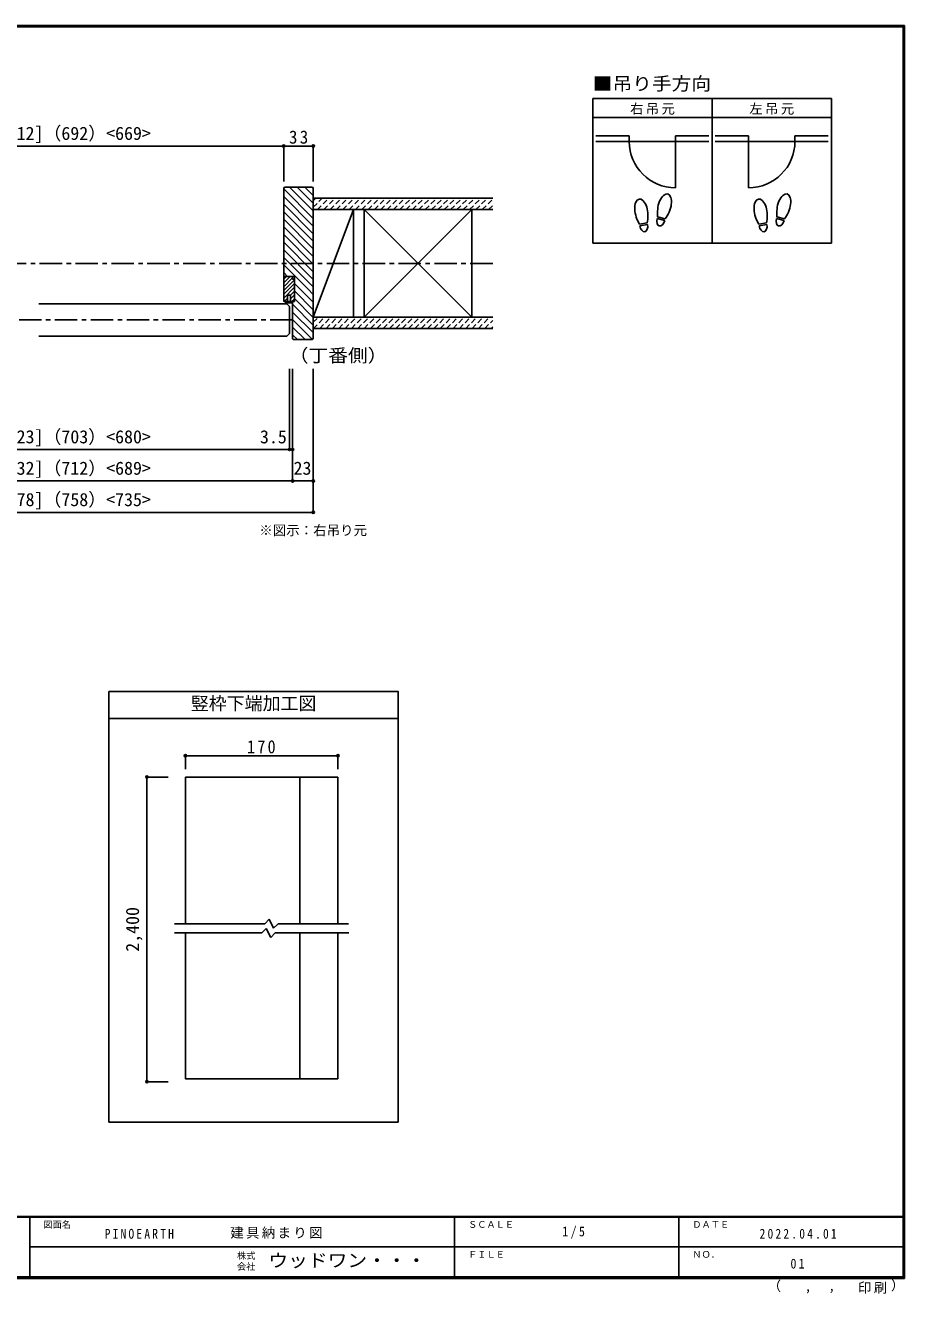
# Model space of a CAD drawing. Units: millimetres at full size, sheet at 1:5; some dimension numbers follow another scale. Extents: x -973 to 977, y -718 to 696.
# Drawn here: x -3 to 977, y -718 to 696 of the extents above; entities that cross this region are included whole.
import ezdxf
from ezdxf.enums import TextEntityAlignment as Align

# ---------------------------------------------------------------- set-up
doc = ezdxf.new("R2010")
doc.units = ezdxf.units.MM
doc.header["$LTSCALE"] = 5
doc.header["$PDMODE"] = 32
doc.header["$PDSIZE"] = 2.5
doc.linetypes.add('CHAIN1', pattern=[8, 5, -1, 1, -1])
doc.linetypes.add('DASHED1', pattern=[1.8, 1.2, -0.6])
for name, color, linetype in [('0-0_補助線', 4, 'Continuous'), ('0-1_通り芯', 4, 'CHAIN1'), ('0-3_仕上げ', 7, 'Continuous'), ('0-4_枠', 4, 'Continuous'), ('0-6_扉', 6, 'Continuous'), ('0-8_戸当り', 3, 'Continuous'), ('0-A_文字', 3, 'Continuous'), ('0-B_寸法', 7, 'Continuous'), ('0-C_ハッチ', 4, 'DASHED1'), ('F-0_補助線', 7, 'Continuous'), ('F-1_枠', 6, 'Continuous'), ('F-A_文字', 7, 'Continuous')]:
    doc.layers.add(name, color=color, linetype=linetype)
doc.styles.add('ＭＳ ゴシック', font='')
doc.styles.get('ＭＳ ゴシック').set_extended_font_data('MS Gothic')

msp = doc.modelspace()

# ---------------------------------------------------------------- linework, layer by layer
at = {"layer": '0-0_補助線'}
for p, q in [((-284.5, 561.264), (284.5, 561.264)), ((284.5, 561.264), (284.5, 521.703)), ((284.5, 561.264), (317.5, 561.264)), ((317.5, 561.264), (317.5, 521.703)), ((284.5, 513.618), (317.5, 480.618)), ((291.065, 515.538), (317.5, 489.104)), ((299.551, 515.538), (317.5, 497.589)), ((308.036, 515.538), (317.5, 506.074)), ((284.5, 505.133), (317.5, 472.133)), ((284.5, 496.648), (317.5, 463.648)), ((284.5, 488.162), (314.223, 458.44)), ((284.5, 479.677), (317.5, 446.677)), ((284.5, 471.192), (317.5, 438.192)), ((284.5, 462.707), (317.5, 429.707)), ((284.5, 454.221), (317.5, 421.221)), ((314.4, 458.262), (317.5, 455.162)), ((284.5, 445.736), (317.5, 412.736)), ((284.5, 437.251), (317.5, 404.251)), ((284.5, 428.766), (314.223, 399.043)), ((284.5, 420.28), (288.742, 416.038)), ((291.722, 416.038), (284.5, 408.816)), ((287.48, 416.038), (284.5, 413.059)), ((294.5, 414.573), (284.5, 404.573)), ((296.5, 412.331), (284.5, 400.331)), ((296.5, 408.088), (284.5, 396.088)), ((296.5, 403.845), (284.5, 391.845)), ((296.5, 399.603), (291.935, 395.038)), ((296.5, 408.28), (317.5, 387.28)), ((296.5, 399.795), (317.5, 378.795)), ((314.4, 398.866), (317.5, 395.766)), ((288.6, 391.703), (284.935, 388.038)), ((286.95, 386.538), (293.65, 386.538)), ((296.5, 395.36), (292, 390.86)), ((296.5, 391.118), (293.421, 388.038)), ((294.686, 384.638), (317.5, 361.824)), ((296.5, 391.31), (317.5, 370.31)), ((294.5, 376.339), (317.5, 353.339)), ((294.5, 367.854), (316.658, 345.696)), ((294.5, 359.369), (308.33, 345.538)), ((294.5, 350.883), (299.845, 345.538)), ((174.979, -118.296), (344.979, -118.296)), ((174.979, -118.296), (174.979, -133.296)), ((344.979, -118.296), (344.979, -133.296))]:
    msp.add_line(p, q, dxfattribs=at)
at = {"layer": '0-0_補助線', "color": 3}
for p, q in [((285.5, 515.538), (284.5, 514.538)), ((284.5, 514.538), (284.5, 417.038)), ((317.5, 514.538), (317.5, 346.538)), ((362.5, 370.538), (362.5, 490.538)), ((374.384, 370.538), (374.384, 490.538)), ((494.384, 370.538), (494.384, 490.538)), ((284.5, 415.038), (284.5, 389.038)), ((285.5, 416.038), (296.5, 416.038)), ((294.5, 413.038), (294.5, 416.038)), ((296.5, 413.038), (294.5, 413.038)), ((296.5, 388.038), (296.5, 416.038)), ((284.5, 389.038), (285.5, 388.038)), ((294.5, 388.038), (285.5, 388.038)), ((285.5, 388.038), (288.6, 388.038)), ((286.05, 388.038), (286.05, 388.043)), ((288.6, 395.038), (292, 395.038)), ((288.6, 395.038), (288.6, 388.038)), ((292, 395.038), (292, 388.038)), ((296.5, 388.038), (292, 388.038)), ((294.5, 346.538), (294.5, 388.038)), ((294.521, 388.038), (294.521, 388.043)), ((294.5, 346.538), (295.5, 345.538)), ((316.5, 345.538), (295.5, 345.538)), ((317.5, 346.538), (316.5, 345.538))]:
    msp.add_line(p, q, dxfattribs=at)
at = {"layer": '0-0_補助線', "color": 7}
for p, q in [((317.5, 370.538), (362.5, 490.538)), ((374.384, 370.538), (494.384, 490.538)), ((374.384, 490.538), (494.384, 370.538))]:
    msp.add_line(p, q, dxfattribs=at)
at = {"layer": '0-0_補助線', "color": 6}
for p, q in [((288, 385.538), (291, 382.538)), ((291, 352.538), (291, 382.538)), ((291, 352.538), (288, 349.538))]:
    msp.add_line(p, q, dxfattribs=at)
at = {"layer": '0-0_補助線', "color": 3}
msp.add_lwpolyline([(317.5, 514.538), (316.5, 515.538), (285.5, 515.538)], dxfattribs=at)
for centre, start, end in [((285.5, 417.038), 180, 270), ((285.5, 415.038), 90, 180), ((285.5, 389.038), 180, 270)]:
    msp.add_arc(centre, 1, start, end, dxfattribs=at)
at = {"layer": '0-0_補助線'}
for start, end in [(199.27144, 221.70866), (318.29134, 340.72855)]:
    msp.add_arc((290.3, 389.524), 4.487, start, end, dxfattribs=at)
at = {"layer": '0-0_補助線', "color": 7}
for p in [(284.5, 561.264), (317.5, 561.264), (174.979, -118.296), (344.979, -118.296)]:
    msp.add_point(p, dxfattribs=at)
at = {"layer": '0-1_通り芯'}
for p, q in [((517.5, 430.538), (-517.5, 430.538)), ((294.5, 367.538), (-294.5, 367.538))]:
    msp.add_line(p, q, dxfattribs=at)
at = {"layer": '0-3_仕上げ', "color": 2}
for p, q in [((517.5, 503.038), (317.5, 503.038)), ((517.5, 490.538), (317.5, 490.538)), ((517.5, 370.538), (317.5, 370.538)), ((517.5, 358.038), (317.5, 358.038))]:
    msp.add_line(p, q, dxfattribs=at)
at = {"layer": '0-4_枠', "color": 3}
for p, q in [((174.979, -141.967), (174.979, -305.553)), ((174.979, -141.967), (344.979, -141.967)), ((302.479, -141.967), (302.479, -305.553)), ((344.979, -141.967), (344.979, -305.553)), ((302.479, -315.802), (302.479, -478.267)), ((344.979, -315.802), (344.979, -478.267))]:
    msp.add_line(p, q, dxfattribs=at)
msp.add_lwpolyline([(174.979, -315.802), (174.979, -478.267), (344.979, -478.267)], dxfattribs=at)
at = {"layer": '0-6_扉'}
for p, q in [((11.5, 385.538), (288, 385.538)), ((11.5, 349.538), (288, 349.538))]:
    msp.add_line(p, q, dxfattribs=at)
at = {"layer": '0-8_戸当り', "color": 2}
for p, q in [((669.586, 572.808), (632.486, 572.808)), ((632.486, 566.508), (758.486, 566.508)), ((669.586, 572.808), (669.586, 566.508)), ((721.386, 572.808), (758.486, 572.808)), ((721.386, 572.808), (721.386, 514.708)), ((802.586, 572.808), (765.486, 572.808)), ((891.486, 566.508), (765.486, 566.508)), ((802.586, 572.808), (802.586, 514.708)), ((854.386, 572.808), (891.486, 572.808)), ((854.386, 572.808), (854.386, 566.508))]:
    msp.add_line(p, q, dxfattribs=at)
at = {"layer": '0-8_戸当り'}
for p, q in [((709.815, 480.235), (701.334, 482.507)), ((842.815, 480.235), (834.334, 482.507)), ((689.804, 475.878), (681.158, 474.353)), ((690.169, 473.81), (681.522, 472.285)), ((709.271, 478.206), (700.791, 480.478)), ((822.804, 475.878), (814.158, 474.353)), ((823.169, 473.81), (814.522, 472.285)), ((842.271, 478.206), (833.791, 480.478))]:
    msp.add_line(p, q, dxfattribs=at)
at = {"layer": '0-8_戸当り', "color": 2}
for centre, start, end in [((721.386, 566.508), 180, 270), ((802.586, 566.508), 270, 0)]:
    msp.add_arc(centre, 51.8, start, end, dxfattribs=at)
at = {"layer": '0-8_戸当り'}
for centre, major_axis, ratio, start_param, end_param in [((709.06, 494.378), (3.644, 13.601), 0.5, 4.34059143, 8.22577918), ((842.06, 494.378), (3.644, 13.601), 0.5, 4.34059143, 8.22577918), ((683.142, 488.377), (-2.445, 13.867), 0.5, 4.34059143, 8.22577918), ((816.142, 488.377), (-2.445, 13.867), 0.5, 4.34059143, 8.22577918), ((683.212, 487.981), (-2.963, 16.802), 0.4, 1.85063327, 2.44287679), ((683.212, 487.981), (-2.963, 16.802), 0.4, 3.84030852, 4.43255203), ((708.956, 493.989), (4.416, 16.48), 0.4, 1.85063327, 2.44287679), ((708.956, 493.989), (4.416, 16.48), 0.4, 3.84030852, 4.43255203), ((816.212, 487.981), (-2.963, 16.802), 0.4, 1.85063327, 2.44287679), ((816.212, 487.981), (-2.963, 16.802), 0.4, 3.84030852, 4.43255203), ((841.956, 493.989), (4.416, 16.48), 0.4, 1.85063327, 2.44287679), ((841.956, 493.989), (4.416, 16.48), 0.4, 3.84030852, 4.43255203), ((685.845, 473.047), (-1.27, 7.205), 0.6, 1.57079633, 4.71238898), ((705.031, 479.342), (1.894, 7.067), 0.6, 1.57079633, 4.71238898), ((818.845, 473.047), (-1.27, 7.205), 0.6, 1.57079633, 4.71238898), ((838.031, 479.342), (1.894, 7.067), 0.6, 1.57079633, 4.71238898)]:
    msp.add_ellipse(centre, major_axis=major_axis, ratio=ratio, start_param=start_param, end_param=end_param, dxfattribs=at)
at = {"layer": '0-A_文字'}
for p, q in [((628.986, 614.167), (628.986, 453.167)), ((894.986, 614.167), (628.986, 614.167)), ((761.986, 614.167), (761.986, 453.167)), ((628.986, 593.167), (894.986, 593.167)), ((89.729, -526.667), (89.729, -46.667)), ((89.729, -76.667), (412.271, -76.667)), ((162.853, -305.553), (263.315, -305.553)), ((260.162, -315.802), (265.162, -310.802)), ((263.315, -305.553), (268.315, -300.553)), ((265.162, -310.802), (270.162, -320.802)), ((268.315, -300.553), (273.315, -310.553)), ((273.315, -310.553), (278.315, -305.553)), ((278.315, -305.553), (356.724, -305.553)), ((162.853, -315.802), (260.162, -315.802)), ((270.162, -320.802), (275.162, -315.802)), ((275.162, -315.802), (356.979, -315.802)), ((89.729, -526.667), (412.271, -526.667))]:
    msp.add_line(p, q, dxfattribs=at)
for points in [[(894.986, 614.167), (894.986, 453.167), (628.986, 453.167)], [(89.729, -46.667), (412.271, -46.667), (412.271, -526.667)]]:
    msp.add_lwpolyline(points, dxfattribs=at)
at = {"layer": '0-B_寸法', "color": 4}
for p, q in [((291, 223.038), (291, 313.038)), ((294.5, 188.038), (294.5, 313.038)), ((317.5, 153.038), (317.5, 313.038)), ((294.5, 223.038), (-293.5, 223.038)), ((317.5, 188.038), (-317.5, 188.038)), ((317.5, 153.038), (-317.5, 153.038)), ((174.979, -118.296), (174.979, -133.296)), ((132.021, -141.967), (155.799, -141.967)), ((132.021, -141.967), (132.021, -481.563)), ((132.021, -481.563), (155.799, -481.563))]:
    msp.add_line(p, q, dxfattribs=at)
at = {"layer": '0-B_寸法'}
for p in [(291, 223.038), (294.5, 223.038), (294.5, 188.038), (317.5, 188.038), (317.5, 153.038), (174.979, -118.296), (344.979, -118.296), (132.021, -141.967), (132.021, -481.563)]:
    msp.add_point(p, dxfattribs=at)
at = {"layer": '0-C_ハッチ'}
for p, q in [((317.5, 500.139), (320.399, 503.038)), ((317.5, 493.068), (327.47, 503.038)), ((322.041, 490.538), (334.541, 503.038)), ((329.112, 490.538), (341.612, 503.038)), ((336.184, 490.538), (348.684, 503.038)), ((343.255, 490.538), (355.755, 503.038)), ((350.326, 490.538), (362.826, 503.038)), ((357.397, 490.538), (369.897, 503.038)), ((364.468, 490.538), (376.968, 503.038)), ((371.539, 490.538), (384.039, 503.038)), ((378.61, 490.538), (391.11, 503.038)), ((385.681, 490.538), (398.181, 503.038)), ((392.752, 490.538), (405.252, 503.038)), ((399.823, 490.538), (410.665, 501.38)), ((406.894, 490.538), (419.394, 503.038)), ((413.965, 490.538), (426.465, 503.038)), ((421.036, 490.538), (433.536, 503.038)), ((428.107, 490.538), (440.607, 503.038)), ((435.178, 490.538), (447.678, 503.038)), ((442.25, 490.538), (454.75, 503.038)), ((449.321, 490.538), (461.821, 503.038)), ((456.392, 490.538), (468.892, 503.038)), ((463.463, 490.538), (475.963, 503.038)), ((470.534, 490.538), (483.034, 503.038)), ((477.605, 490.538), (490.105, 503.038)), ((484.676, 490.538), (497.176, 503.038)), ((491.747, 490.538), (504.247, 503.038)), ((498.818, 490.538), (511.318, 503.038)), ((505.889, 490.538), (517.5, 502.149)), ((512.96, 490.538), (517.5, 495.078)), ((317.5, 364.931), (323.107, 370.538)), ((317.589, 357.949), (330.178, 370.538)), ((324.75, 358.038), (337.25, 370.538)), ((331.821, 358.038), (344.321, 370.538)), ((338.892, 358.038), (351.392, 370.538)), ((345.963, 358.038), (358.463, 370.538)), ((353.034, 358.038), (365.534, 370.538)), ((360.105, 358.038), (372.605, 370.538)), ((367.176, 358.038), (379.676, 370.538)), ((374.247, 358.038), (386.747, 370.538)), ((381.318, 358.038), (393.818, 370.538)), ((388.389, 358.038), (400.889, 370.538)), ((395.46, 358.038), (407.96, 370.538)), ((402.531, 358.038), (415.031, 370.538)), ((409.602, 358.038), (422.102, 370.538)), ((416.673, 358.038), (429.173, 370.538)), ((423.744, 358.038), (436.244, 370.538)), ((430.816, 358.038), (443.316, 370.538)), ((437.887, 358.038), (450.387, 370.538)), ((444.958, 358.038), (457.458, 370.538)), ((452.029, 358.038), (464.529, 370.538)), ((459.1, 358.038), (471.6, 370.538)), ((466.171, 358.038), (478.671, 370.538)), ((473.242, 358.038), (485.742, 370.538)), ((480.313, 358.038), (492.813, 370.538)), ((487.384, 358.038), (499.884, 370.538)), ((494.455, 358.038), (506.955, 370.538)), ((501.526, 358.038), (514.026, 370.538)), ((508.597, 358.038), (517.5, 366.941)), ((515.668, 358.038), (517.5, 359.87))]:
    msp.add_line(p, q, dxfattribs=at)
at = {"layer": 'F-1_枠'}
for p, q in [((-973.347, 695.833), (976.653, 695.833)), ((-973.347, 695), (976.653, 695)), ((-973.347, 694.167), (976.653, 694.167)), ((974.986, 695.833), (974.986, -700.833)), ((975.82, 695.833), (975.82, -700.833)), ((976.653, 695.833), (976.653, -700.833)), ((976.653, -631.667), (-973.347, -631.667)), ((976.653, -632.5), (-973.347, -632.5)), ((1.653, -632.5), (1.653, -699.167)), ((474.986, -632.5), (474.986, -699.167)), ((724.986, -632.5), (724.986, -699.167)), ((1.653, -665.833), (974.986, -665.834)), ((976.653, -699.167), (-973.347, -699.167)), ((976.653, -700), (-973.347, -700)), ((976.653, -700.833), (-973.347, -700.833))]:
    msp.add_line(p, q, dxfattribs=at)

# ---------------------------------------------------------------- texts
at = {"layer": '0-0_補助線', "color": 7, "char_height": 14.66, "attachment_point": 7, "style": 'ＭＳ ゴシック'}
for s, insert in [('\\T1.27;\\W0.95;33', (290.375, 563.764)), ('\\T1.27;\\W0.9;170', (243.729, -115.796))]:
    msp.add_mtext(s, dxfattribs=dict(at, insert=insert))
at = {"layer": '0-A_文字', "color": 7, "style": 'ＭＳ ゴシック', "width": 1.1}
for s, p in [('■吊り手方向', (628.986, 619.167)), ('（丁番側）', (290.182, 316.144))]:
    msp.add_text(s, height=14.66, dxfattribs=at).set_placement(p, align=Align.BOTTOM_LEFT)
at = {"layer": '0-A_文字', "color": 7, "style": 'ＭＳ ゴシック'}
for s, height, p in [('※図示：右吊り元', 11, (257.305, 124.277)), ('竪枠下端加工図', 14.66, (181, -71.667))]:
    msp.add_text(s, height=height, dxfattribs=at).set_placement(p, align=Align.BOTTOM_LEFT)
at = {"layer": '0-A_文字', "color": 7, "char_height": 11, "attachment_point": 7, "style": 'ＭＳ ゴシック'}
for s, insert in [('\\T1.17;右吊元', (670.486, 596.167)), ('\\T1.17;左吊元', (803.486, 596.167))]:
    msp.add_mtext(s, dxfattribs=dict(at, insert=insert))
at = {"layer": '0-B_寸法', "style": 'ＭＳ ゴシック'}
for s, p in [('枠内＝782 [712]（692）<669>', (-133.013, 563.764)), ('ＤＷ＝793 [723]（703）<680>', (-133.013, 225.538)), ('3.5', (258.059, 225.538)), ('枠内＝802 [732]（712）<689>', (-133.013, 190.538)), ('23', (295.5, 190.538)), ('枠外＝848 [778]（758）<735>', (-133.013, 155.538))]:
    msp.add_text(s, height=14.66, dxfattribs=at).set_placement(p, align=Align.BOTTOM_LEFT)
msp.add_text('2,400', height=14.66, rotation=90, dxfattribs=at).set_placement((127.685, -336.765), align=Align.BOTTOM_LEFT)
at = {"layer": 'F-0_補助線', "char_height": 11, "attachment_point": 7, "style": 'ＭＳ ゴシック'}
for s, insert in [('\\T1.39;\\W0.85;PINOEARTH', (84.986, -656.798)), ('\\T1.17;建具納まり図', (224.986, -656.667))]:
    msp.add_mtext(s, dxfattribs=dict(at, insert=insert))
at = {"layer": 'F-A_文字', "style": 'ＭＳ ゴシック'}
for s, height, p in [('図面名', 7.331, (16.653, -646.667)), ('ＳＣＡＬＥ', 7.331, (489.986, -646.667)), ('ＤＡＴＥ', 7.331, (739.986, -646.667)), ('株式', 7.331, (232.486, -681.5)), ('ＦＩＬＥ', 7.331, (489.986, -680)), ('ＮＯ．', 7.331, (739.986, -680.001)), ('会社', 7.331, (232.486, -693.5)), ('（', 11, (823.992, -718.052)), ('）', 11, (961.387, -717.355)), (',', 11, (865.199, -718.052)), (',', 11, (891.686, -717.588))]:
    msp.add_text(s, height=height, dxfattribs=at).set_placement(p, align=Align.BOTTOM_LEFT)
at = {"layer": 'F-A_文字', "style": 'ＭＳ ゴシック', "width": 1.1}
msp.add_text('ウッドワン・・・', height=14.66, dxfattribs=at).set_placement((267.486, -692.5), align=Align.BOTTOM_LEFT)
at = {"layer": 'F-A_文字', "char_height": 11, "attachment_point": 7, "style": 'ＭＳ ゴシック'}
for s, insert in [('\\T1.38;\\W0.9;1/5', (594.986, -656.667)), ('\\T1.39;\\W0.85;2022.04.01', (814.986, -656.667)), ('\\T1.36;\\W0.9;01', (849.361, -690.001)), ('\\T1.17;印刷', (924.678, -717.82))]:
    msp.add_mtext(s, dxfattribs=dict(at, insert=insert))

doc.saveas('drawing.dxf')
